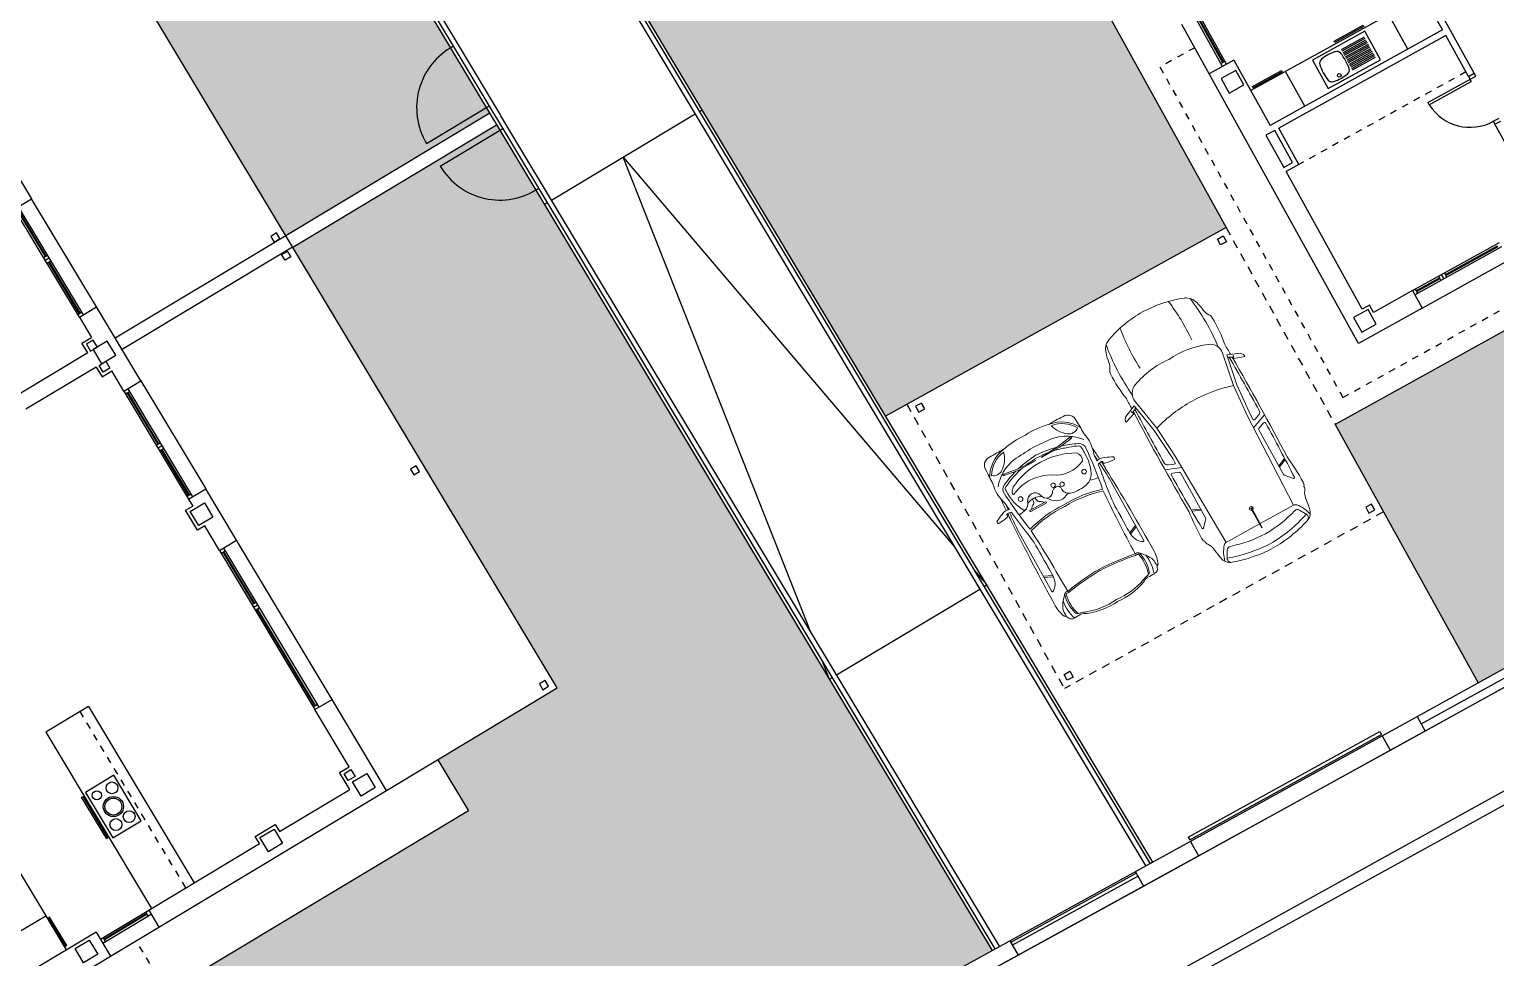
# Model space of a CAD drawing. Header units: millimetres. Extents: x 441061 to 442903, y 4515148 to 4515613.
# Drawn here: x 441629.52 to 441651.63, y 4515528.38 to 4515542.37 of the extents above; entities that cross this region are included whole.
import ezdxf

# ---------------------------------------------------------------- set-up
doc = ezdxf.new("R2010")
doc.units = ezdxf.units.MM
doc.linetypes.add('RAYITAS', pattern=[0.375, 0.25, -0.125])
doc.layers.add('01_cesped', color=7, linetype='Continuous', true_color=0x659a66)
for name, color, linetype in [('01_mono BAJA', 2, 'Continuous'), ('01_piscinas', 254, 'Continuous'), ('01_proyección', 4, 'RAYITAS')]:
    doc.layers.add(name, color=color, linetype=linetype)
doc.layers.add('01_muebles_B', color=254, linetype='Continuous', lineweight=5)

# ---------------------------------------------------------------- blocks, each defined once
blk = doc.blocks.new('A$C6A825EFA')
at = {"layer": '01_mono BAJA', "color": 254}
for p, q in [((0, 12.5, 0), (0, 7.855, 0)), ((14.6, 12.5, 0), (13.1, 12.5, 0)), ((14.6, 12.5, 0), (15.7, 12.5, 0)), ((14.6, 12.2, 0), (14.6, 12.5, 0)), ((15.7, 12.5, 0), (15.7, 7.855, 0)), ((14.6, 12.27, 0), (13.1, 12.27, 0)), ((14.6, 12.2, 0), (13.1, 12.2, 0)), ((14.05, 12.242, 0), (13.15, 12.242, 0)), ((14.05, 12.228, 0), (13.15, 12.228, 0)), ((14.05, 12.27, 0), (14.05, 12.2, 0)), ((14.1, 12.27, 0), (14.1, 12.2, 0)), ((14.15, 12.27, 0), (14.15, 12.2, 0)), ((14.55, 12.242, 0), (14.15, 12.242, 0)), ((14.55, 12.228, 0), (14.15, 12.228, 0)), ((14.55, 12.27, 0), (14.55, 12.2, 0)), ((14.6, 12.2, 0), (15.275, 12.2, 0)), ((15.275, 12.2), (15.275, 12.075)), ((15.325, 12.2, 0), (15.325, 12.125, 0)), ((12.3, 12.075, 0), (12.3, 10.606, 0)), ((15.275, 12.075), (15.4, 12.075)), ((15.325, 12.125, 0), (15.4, 12.125, 0)), ((15.4, 12.075, 0), (15.4, 9.705, 0)), ((12.3, 10.606, 0), (12.2, 10.606, 0)), ((12.3, 10.556, 0), (12.2, 10.556, 0)), ((12.3, 10.556, 0), (12.3, 10.606, 0)), ((13.024, 9.831, 0), (12.2, 9.831, 0)), ((12.2, 9.831, 0), (12.2, 9.781, 0)), ((12.2, 9.781, 0), (12.2, 8.33, 0)), ((12.3, 9.781, 0), (12.2, 9.781, 0)), ((12.3, 9.781, 0), (12.3, 9.872, 0)), ((13.024, 9.872, 0), (12.3, 9.872, 0)), ((12.3, 9.781, 0), (12.3, 9.08, 0)), ((13.024, 9.831, 0), (13.024, 9.872, 0)), ((15.18, 9.705, 0), (15.18, 9.08, 0)), ((15.18, 9.705, 0), (15.4, 9.705, 0)), ((12.3, 9.08, 0), (15.18, 9.08, 0)), ((0.425, 7.855, 0), (0.425, 8.98, 0)), ((1.025, 8.98, 0), (1.025, 8.38, 0)), ((12.3, 8.98, 0), (15.275, 8.98, 0)), ((12.3, 8.98, 0), (12.3, 8.33, 0)), ((12.9, 8.98, 0), (12.9, 8.38, 0)), ((13.338, 8.92, 0), (13.338, 8.43, 0)), ((14.238, 8.92, 0), (13.338, 8.92, 0)), ((13.779, 8.85, 0), (13.383, 8.85, 0)), ((14.238, 8.43, 0), (14.238, 8.92, 0)), ((14.675, 8.98, 0), (14.675, 8.38, 0)), ((15.275, 7.855, 0), (15.275, 8.98, 0)), ((13.779, 8.825, 0), (13.383, 8.825, 0)), ((13.779, 8.8, 0), (13.383, 8.8, 0)), ((13.779, 8.775, 0), (13.383, 8.775, 0)), ((13.779, 8.75, 0), (13.383, 8.75, 0)), ((13.779, 8.725, 0), (13.383, 8.725, 0)), ((13.779, 8.7, 0), (13.383, 8.7, 0)), ((13.779, 8.675, 0), (13.383, 8.675, 0)), ((13.779, 8.65, 0), (13.383, 8.65, 0)), ((13.779, 8.625, 0), (13.383, 8.625, 0)), ((13.338, 8.43, 0), (14.238, 8.43, 0)), ((13.779, 8.6, 0), (13.383, 8.6, 0)), ((13.779, 8.575, 0), (13.383, 8.575, 0)), ((13.779, 8.55, 0), (13.383, 8.55, 0)), ((13.779, 8.525, 0), (13.383, 8.525, 0)), ((13.779, 8.5, 0), (13.383, 8.5, 0)), ((3.4, 8.38, 0), (0.425, 8.38, 0)), ((12.3, 8.38, 0), (15.275, 8.38, 0)), ((0.425, 7.855, 0), (0, 7.855, 0)), ((0, 7.855, 0), (0, 7.005, 0)), ((0.23, 7.855, 0), (0.23, 7.005, 0)), ((0.23, 7.805, 0), (0.3, 7.805, 0)), ((0.258, 7.055, 0), (0.258, 7.805, 0)), ((0.272, 7.055, 0), (0.272, 7.805, 0)), ((0.3, 7.855, 0), (0.3, 7.005, 0)), ((15.275, 7.855, 0), (15.7, 7.855, 0)), ((15.4, 7.855, 0), (15.4, 7.005, 0)), ((15.47, 7.805, 0), (15.4, 7.805, 0)), ((15.428, 7.055, 0), (15.428, 7.805, 0)), ((15.442, 7.055, 0), (15.442, 7.805, 0)), ((15.47, 7.855, 0), (15.47, 7.005, 0)), ((15.7, 7.855, 0), (15.7, 7.005, 0)), ((0.3, 7.005, 0), (0, 7.005, 0)), ((0, 7.005, 0), (0, 3, 0)), ((0.23, 7.055, 0), (0.3, 7.055, 0)), ((0.3, 7.005, 0), (0.3, 5.055, 0)), ((3.4, 6.955, 0), (0.3, 6.955, 0)), ((3.4, 6.205, 0), (3.4, 6.955, 0)), ((3.4, 6.205, 0), (0.3, 6.205, 0)), ((0.3, 4.705, 0), (0.3, 3.47, 0)), ((7.725, 3.47, 0), (7.725, 4.705, 0)), ((7.975, 3.47, 0), (7.975, 4.705, 0)), ((0.3, 3.47, 0), (0.595, 3.47, 0)), ((0.595, 3.47, 0), (0.595, 3.3, 0)), ((7.725, 3.47, 0), (7.555, 3.47, 0)), ((7.555, 3.47, 0), (7.555, 3.3, 0)), ((7.975, 3.47, 0), (8.145, 3.47, 0)), ((8.145, 3.47, 0), (8.145, 3.3, 0)), ((0.595, 3.3, 0), (1.6, 3.3, 0)), ((1.6, 3.3, 0), (1.6, 3, 0)), ((4.4, 3.3, 0), (1.6, 3.3, 0)), ((4.4, 3.23, 0), (1.6, 3.23, 0)), ((1.65, 3.3, 0), (1.65, 3.23, 0)), ((1.65, 3.272, 0), (3.35, 3.272, 0)), ((1.65, 3.258, 0), (3.35, 3.258, 0)), ((3.35, 3.3, 0), (3.35, 3.23, 0)), ((3.4, 3.3, 0), (3.4, 3.23, 0)), ((3.45, 3.3, 0), (3.45, 3.23, 0)), ((4.35, 3.272, 0), (3.45, 3.272, 0)), ((4.35, 3.258, 0), (3.45, 3.258, 0)), ((4.35, 3.3, 0), (4.35, 3.23, 0)), ((4.4, 3.3, 0), (4.4, 3, 0)), ((4.4, 3.3, 0), (4.83, 3.3, 0)), ((5.3, 3.3, 0), (5.18, 3.3, 0)), ((7.2, 3.3, 0), (5.3, 3.3, 0)), ((5.3, 3.3, 0), (5.3, 3, 0)), ((7.2, 3.23, 0), (5.3, 3.23, 0)), ((5.35, 3.3, 0), (5.35, 3.23, 0)), ((5.35, 3.272, 0), (6.15, 3.272, 0)), ((5.35, 3.258, 0), (6.15, 3.258, 0)), ((6.15, 3.3, 0), (6.15, 3.23, 0)), ((6.2, 3.3, 0), (6.2, 3.23, 0)), ((6.25, 3.3, 0), (6.25, 3.23, 0)), ((7.15, 3.272, 0), (6.25, 3.272, 0)), ((7.15, 3.258, 0), (6.25, 3.258, 0)), ((7.15, 3.3, 0), (7.15, 3.23, 0)), ((7.2, 3.3, 0), (7.555, 3.3, 0)), ((7.2, 3.3, 0), (7.2, 3, 0)), ((8.5, 3.3, 0), (8.145, 3.3, 0)), ((8.5, 3.3, 0), (10.4, 3.3, 0)), ((8.5, 3.3, 0), (8.5, 3, 0)), ((8.5, 3.23, 0), (10.4, 3.23, 0)), ((8.55, 3.3, 0), (8.55, 3.23, 0)), ((8.55, 3.272, 0), (9.45, 3.272, 0)), ((8.55, 3.258, 0), (9.45, 3.258, 0)), ((9.45, 3.3, 0), (9.45, 3.23, 0)), ((9.5, 3.3, 0), (9.5, 3.23, 0)), ((9.55, 3.3, 0), (9.55, 3.23, 0)), ((10.35, 3.272, 0), (9.55, 3.272, 0)), ((10.35, 3.258, 0), (9.55, 3.258, 0)), ((10.4, 3.3, 0), (10.4, 3, 0)), ((0, 3, 0), (1.6, 3, 0)), ((0, 3), (0, 0, 0)), ((1.6, 3, 0), (4.4, 3, 0)), ((4.4, 3, 0), (5.3, 3, 0)), ((7.2, 3, 0), (5.3, 3, 0)), ((7.2, 3, 0), (8.5, 3, 0)), ((7.75, 0, 0), (7.75, 3, 0)), ((7.95, 0, 0), (7.95, 3, 0)), ((8.5, 3, 0), (10.4, 3, 0)), ((11.3, 3, 0), (10.4, 3, 0)), ((0, 0, 0), (15.7, 0, 0))]:
    blk.add_line(p, q, dxfattribs=at)
for points in [[(15.325, 12.125), (15.575, 12.125), (15.575, 12.375), (15.325, 12.375), (15.325, 12.125)], [(0.375, 8.005), (0.125, 8.005), (0.125, 8.255), (0.375, 8.255), (0.375, 8.005)], [(15.325, 8.005), (15.575, 8.005), (15.575, 8.255), (15.325, 8.255), (15.325, 8.005)], [(0.375, 4.755), (0.125, 4.755), (0.125, 5.005), (0.375, 5.005), (0.375, 4.755)], [(0.375, 3.125), (0.125, 3.125), (0.125, 3.375), (0.375, 3.375), (0.375, 3.125)], [(5.13, 3.125), (4.88, 3.125), (4.88, 3.375), (5.13, 3.375), (5.13, 3.125)], [(7.725, 3.125), (7.975, 3.125), (7.975, 3.375), (7.725, 3.375), (7.725, 3.125)], [(3.965, 0.2), (3.865, 0.2), (3.865, 0.1), (3.965, 0.1)]]:
    blk.add_lwpolyline(points, close=True, dxfattribs=at)
at = {"layer": '01_mono BAJA', "color": 254, "elevation": 0}
for points in [[(15.4, 9.635), (15.25, 9.635), (15.25, 9.08), (15.4, 9.08)], [(0.478, 8.36), (0.478, 8.34), (0.978, 8.34), (0.978, 8.36)], [(13.813, 8.36), (13.813, 8.34), (13.313, 8.34), (13.313, 8.36)], [(15.222, 8.36), (15.222, 8.34), (14.722, 8.34), (14.722, 8.36)], [(1.513, 6.408), (2.313, 6.408), (2.312, 6.908), (1.512, 6.908)], [(2.28, 6.975), (1.545, 6.975), (1.545, 6.995), (2.28, 6.995)], [(0.425, 3.42), (0.545, 3.42), (0.545, 3.3), (0.425, 3.3)], [(7.605, 3.42), (7.725, 3.42), (7.725, 3.3), (7.605, 3.3)], [(8.095, 3.42), (7.975, 3.42), (7.975, 3.3), (8.095, 3.3)], [(0.19, 0.2), (0.09, 0.2), (0.09, 0.1), (0.19, 0.1)], [(7.64, 0.2), (7.74, 0.2), (7.74, 0.1), (7.64, 0.1)], [(8.06, 0.2), (7.96, 0.2), (7.96, 0.1), (8.06, 0.1)]]:
    blk.add_lwpolyline(points, close=True, dxfattribs=at)
blk.add_lwpolyline([(0.3, 5.055), (0.425, 5.055), (0.425, 4.705), (0.3, 4.705)], dxfattribs=at)
at = {"layer": '01_mono BAJA', "color": 254}
blk.add_lwpolyline([(4.83, 3.3), (4.83, 3.425), (5.18, 3.425), (5.18, 3.3)], dxfattribs=at)
for centre, radius in [((13.996, 8.825, 0), 0.0275), ((1.66, 6.765, 0), 0.089), ((2.185, 6.785, 0), 0.0693), ((1.912, 6.658, 0), 0.152), ((1.912, 6.658, 0), 0.127), ((1.66, 6.531, 0), 0.089), ((2.165, 6.531, 0), 0.089)]:
    blk.add_circle(centre, radius, dxfattribs=at)
for centre, radius, start, end in [((12.3, 9.831, 0), 0.725, 3.2758, 90), ((13.889, 8.794, 0), 0.075, 99.0787, 169.8852), ((13.996, 8.127, 0), 0.75, 80.9213, 99.0787), ((14.102, 8.794, 0), 0.075, 10.1148, 80.9213), ((14.554, 8.675, 0), 0.75, 169.8852, 190.1148), ((13.438, 8.675, 0), 0.75, 349.8852, 10.1148), ((13.889, 8.557, 0), 0.075, 190.1148, 260.9213), ((13.996, 9.223, 0), 0.75, 260.9213, 279.0787), ((14.102, 8.557, 0), 0.075, 279.0787, 349.8852)]:
    blk.add_arc(centre, radius, start, end, dxfattribs=at)
at = {"layer": '01_proyección', "color": 120, "ltscale": 0.25}
for p, q in [((12.3, 9.705, 0), (15.18, 9.705, 0)), ((3.4, 6.355, 0), (0.3, 6.355, 0))]:
    blk.add_line(p, q, dxfattribs=at)
at = {"layer": '01_proyección', "color": 120, "ltscale": 0.25, "elevation": 0}
blk.add_lwpolyline([(15.7, 7.405), (16.3, 7.405), (16.3, 13.1), (-0.6, 13.1), (-0.6, 7.405), (0, 7.405)], dxfattribs=at)
blk = doc.blocks.new('A$C0D711DC8')
at = {"layer": '01_muebles_B', "color": 254}
for p, q in [((10.733, 9.894), (9.764, 9.894)), ((10.493, 9.894), (10.545, 9.776)), ((10.515, 9.894), (10.567, 9.778)), ((9.004, 9.693), (9.038, 9.48)), ((9.056, 9.495), (9.026, 9.699)), ((9.038, 9.48), (9.054, 9.218)), ((9.056, 9.218), (9.056, 9.495)), ((9.038, 8.865), (9.054, 9.127)), ((9.054, 9.218), (9.056, 9.218)), ((9.054, 9.127), (9.056, 9.127)), ((9.056, 9.127), (9.056, 8.851)), ((9.004, 8.652), (9.038, 8.865)), ((9.056, 8.851), (9.026, 8.647)), ((9.546, 8.878), (9.495, 8.871)), ((9.614, 8.734), (9.614, 8.97)), ((9.634, 8.734), (9.634, 8.97)), ((9.546, 8.827), (9.494, 8.834)), ((10.733, 8.452), (9.764, 8.452)), ((10.493, 8.452), (10.545, 8.569)), ((10.515, 8.452), (10.567, 8.567))]:
    blk.add_line(p, q, dxfattribs=at)
for centre, radius in [((9.014, 9.701), 0.0121), ((9.51, 9.635), 0.0319), ((9.514, 9.288), 0.0297), ((9.466, 9.173), 0.0297), ((9.014, 8.645), 0.0121), ((9.417, 8.691), 0.0319)]:
    blk.add_circle(centre, radius, dxfattribs=at)
for centre, radius, start, end in [((10.167, 9.714), 0.738, 149.7434, 158.9846), ((9.544, 10.069), 0.023, 23.336, 131.4157), ((8.51, 10.147), 1.058, 348.7131, 356.2571), ((8.829, 9.758), 0.121, 83.4929, 184.381), ((9.185, 9.462), 0.48, 118.4979, 171.6974), ((9.122, 5.315), 4.571, 90.9016, 93.5003), ((9.178, 9.352), 0.549, 69.8978, 103.4423), ((9.94, 2.874), 7.047, 93.9115, 95.3212), ((8.751, 3.271), 6.625, 83.7996, 84.6711), ((10.975, -10.424), 20.353, 94.2603, 94.5093), ((9.619, 9.904), 0.16, 152.3452, 197.1649), ((9.518, 9.909), 0.0131, 69.95, 178.3297), ((9.777, 9.927), 0.273, 183.7214, 196.1025), ((9.94, 2.874), 7.047, 92.7044, 93.5361), ((10.975, -10.424), 20.353, 93.4112, 94.1277), ((8.751, 3.271), 6.625, 80.1778, 83.3742), ((9.525, 9.945), 0.0232, 265.4824, 347.7447), ((10.995, -17.873), 27.82, 90.1403, 92.8584), ((10.573, 9.974), 0.192, 294.6989, 323.0283), ((10.691, 9.894), 0.0501, 315.174, 347.3096), ((10.732, 9.885), 0.00831, 343.0311, 79.2932), ((11.29, 9.332), 0.611, 121.0895, 136.7388), ((10.906, 9.364), 0.584, 69.532, 87.9675), ((11.059, 9.742), 0.141, 86.8457, 126.696), ((11.101, 8.862), 1.022, 88.2888, 91.9327), ((11.185, 9.948), 0.0842, 206.7402, 257.6517), ((11.135, 9.81), 0.0644, 351.2386, 60.1485), ((10.942, 9.629), 2.236, 176.9311, 182.7066), ((9.142, 9.497), 0.403, 119.7279, 173.0139), ((8.653, 9.896), 0.361, 284.3027, 324.7225), ((9.503, 9.367), 0.611, 128.6532, 169.9617), ((8.847, 9.764), 0.126, 322.6544, 41.1658), ((10.509, 9.106), 1.518, 154.798, 163.8884), ((9.975, 9.34), 0.903, 155.1761, 164.735), ((10.144, 9.165), 1.038, 151.121, 207.6483), ((9.226, 9.718), 0.0964, 77.7254, 158.9302), ((9.211, 9.707), 0.057, 88.7397, 167.4182), ((9.265, 9.038), 0.727, 86.5634, 94.2004), ((9.314, 9.595), 0.107, 57.3841, 137.6524), ((8.819, 3.701), 6.126, 80.3818, 85.9978), ((9.306, 9.064), 0.701, 67.8757, 89.7559), ((8.958, 9.487), 0.459, 324.9496, 25.463), ((9.473, 9.516), 0.219, 7.735, 63.719), ((9.165, 9.803), 0.511, 341.8582, 355.871), ((11.471, 9.253), 1.7, 163.325, 182.6992), ((11.496, 9.248), 1.7, 163.325, 182.5468), ((12.246, 53.159), 43.488, 266.8642, 267.4858), ((10.175, 11.66), 1.884, 261.0449, 273.0528), ((10.459, 15.409), 5.634, 268.1287, 270.8789), ((12.021, 70.959), 61.269, 268.42618, 268.89057), ((10.529, 10.11), 0.334, 272.7892, 291.8342), ((14.417, 9.048), 3.64, 169.6671, 178.0415), ((14.417, 9.048), 3.62, 169.6671, 178.0415), ((10.894, 9.715), 0.0607, 143.7564, 193.2967), ((10.991, 9.25), 0.526, 73.7001, 105.481), ((10.903, 9.711), 0.0495, 146.1855, 196.1005), ((10.991, 9.25), 0.505, 69.1925, 104.8598), ((11.01, 9.2), 0.627, 72.4585, 97.9913), ((11.113, 9.698), 0.062, 14.8998, 65.8723), ((11.473, 9.762), 0.303, 189.085, 205.7225), ((10.241, 9.772), 0.959, 355.5054, 1.6982), ((11.352, 9.713), 0.156, 186.0058, 219.1392), ((9.808, 9.261), 1.13, 166.1566, 184.4621), ((17.649, 8.764), 8.777, 175.3636, 177.3327), ((10.509, 9.106), 1.518, 165.717, 177.48), ((10.25, 9.166), 1.218, 160.2257, 168.6391), ((9.185, 9.47), 0.511, 343.3936, 8.525), ((10.256, 9.278), 1.007, 354.015, 20.5105), ((10.287, 9.262), 1.007, 354.9224, 20.5105), ((10.25, 9.166), 1.218, 171.2453, 188.5682), ((9.552, 9.202), 0.047, 86.7847, 183.1724), ((9.566, 9.362), 0.114, 263.9035, 340.5155), ((9.771, 9.295), 0.101, 164.9008, 216.3288), ((9.808, 9.085), 1.13, 175.5379, 193.8434), ((17.649, 9.581), 8.777, 182.6673, 184.6364), ((10.509, 9.239), 1.518, 182.52, 194.283), ((9.904, 8.914), 0.65, 151.4841, 196.6746), ((9.6, 9.197), 0.0954, 178.5946, 241.3055), ((9.498, 9.044), 0.0889, 349.0142, 50.9794), ((9.424, 9.265), 0.296, 301.9645, 328.2937), ((9.538, 9.188), 0.158, 330.3363, 17.3801), ((11.471, 9.093), 1.7, 177.3008, 196.675), ((11.496, 9.097), 1.7, 177.4532, 196.675), ((14.417, 9.297), 3.64, 181.9585, 190.3329), ((14.417, 9.297), 3.62, 181.9585, 190.3329), ((10.256, 9.068), 1.007, 339.4895, 5.985), ((10.287, 9.084), 1.007, 339.4895, 5.0776), ((9.503, 8.978), 0.611, 190.0383, 231.3468), ((10.25, 9.166), 1.218, 191.3609, 207.4845), ((9.528, 8.859), 0.101, 101.4545, 181.9236), ((9.525, 8.854), 0.0985, 178.6673, 249.1293), ((9.686, 8.849), 0.193, 142.3155, 213.2169), ((9.492, 9.055), 0.098, 279.5997, 343.5492), ((9.543, 8.902), 0.0241, 275.7304, 333.0283), ((9.665, 8.855), 0.106, 119.0162, 160.5033), ((9.624, 8.97), 0.0104, 0, 180), ((10.942, 8.716), 2.236, 177.2934, 183.0689), ((9.185, 8.884), 0.48, 188.3026, 241.5021), ((9.142, 8.849), 0.403, 186.9861, 240.2721), ((8.653, 8.449), 0.361, 35.2775, 75.6973), ((8.847, 8.581), 0.126, 318.8342, 37.3456), ((10.509, 9.239), 1.518, 196.1116, 205.202), ((9.25, 9.243), 0.672, 267.6901, 298.2478), ((9.346, 8.77), 0.149, 215.4424, 244.8998), ((9.507, 8.785), 0.232, 194.2372, 212.2618), ((9.285, 8.645), 0.0299, 337.3586, 32.1758), ((9.426, 8.595), 0.178, 39.093, 68.893), ((9.543, 8.803), 0.0241, 26.9717, 84.2696), ((9.665, 8.849), 0.106, 199.4967, 240.9838), ((9.532, 8.677), 0.0451, 325.113, 43.0643), ((9.161, 8.546), 0.436, 2.9924, 17.9381), ((9.624, 8.734), 0.0104, 180, 0), ((12.021, -52.613), 61.269, 91.10943, 91.57382), ((10.894, 8.63), 0.0607, 166.7033, 216.2436), ((10.903, 8.634), 0.0495, 163.8995, 213.8145), ((11.473, 8.583), 0.303, 154.2775, 170.915), ((11.352, 8.632), 0.156, 140.8608, 173.9942), ((10.241, 8.573), 0.959, 358.3018, 4.4946), ((8.829, 8.587), 0.121, 175.619, 276.5071), ((9.122, 13.031), 4.571, 266.4997, 269.0984), ((9.178, 8.993), 0.549, 256.5577, 290.1022), ((9.226, 8.628), 0.0964, 201.0698, 282.2746), ((9.215, 8.619), 0.0486, 198.7488, 279.3616), ((8.819, 14.644), 6.126, 274.0022, 279.6182), ((9.299, 8.649), 0.0212, 220.8304, 310.3789), ((9.94, 15.472), 7.047, 264.6788, 266.0885), ((8.751, 15.074), 6.625, 275.3289, 276.2004), ((10.975, 28.769), 20.353, 265.4907, 265.7397), ((9.619, 8.441), 0.16, 162.8351, 207.6548), ((9.777, 8.418), 0.273, 163.8975, 176.2786), ((10.975, 28.769), 20.353, 265.8723, 266.5888), ((8.751, 15.074), 6.625, 276.6258, 279.8222), ((12.246, -34.814), 43.488, 92.5142, 93.1358), ((10.175, 6.685), 1.884, 86.9472, 98.9551), ((10.459, 2.936), 5.634, 89.1211, 91.8713), ((10.529, 8.236), 0.334, 68.1658, 87.2108), ((10.573, 8.372), 0.192, 36.9717, 65.3011), ((10.691, 8.451), 0.0501, 12.6904, 44.826), ((10.732, 8.46), 0.00831, 280.7068, 16.9689), ((11.29, 9.013), 0.611, 223.2612, 238.9105), ((10.991, 9.095), 0.526, 254.519, 286.2999), ((10.991, 9.095), 0.505, 255.1402, 290.8075), ((11.01, 9.145), 0.627, 262.0087, 287.5415), ((11.059, 8.603), 0.141, 233.304, 273.1543), ((11.101, 9.484), 1.022, 268.0673, 271.7112), ((11.185, 8.397), 0.0842, 102.3483, 153.2598), ((11.113, 8.647), 0.062, 294.1277, 345.1002), ((11.135, 8.535), 0.0644, 299.8515, 8.7614), ((10.167, 8.631), 0.738, 201.0154, 210.2566), ((9.518, 8.436), 0.0131, 181.6703, 290.05), ((9.94, 15.472), 7.047, 266.4639, 267.2956), ((9.525, 8.401), 0.0232, 12.2553, 94.5176), ((9.544, 8.277), 0.023, 228.5843, 336.664), ((8.51, 8.199), 1.058, 3.7429, 11.2869), ((10.995, 36.219), 27.82, 267.1416, 269.8597), ((10.906, 8.982), 0.584, 272.0325, 290.468)]:
    blk.add_arc(centre, radius, start, end, dxfattribs=at)
blk = doc.blocks.new('A$C392252A0')
at = {"layer": '01_muebles_B', "color": 254}
for p, q in [((10.715, 8.129), (10.705, 8.127)), ((10.705, 8.127), (10.752, 7.979)), ((10.738, 8.124), (10.715, 8.129)), ((10.775, 8.091), (10.738, 8.124)), ((10.846, 7.92), (10.775, 8.091)), ((8.605, 7.917), (8.455, 7.893)), ((9.019, 7.811), (8.92, 7.9)), ((9.201, 7.926), (9.149, 7.807)), ((9.219, 7.928), (9.166, 7.807)), ((9.784, 7.911), (9.748, 7.818)), ((9.876, 7.976), (9.791, 7.758)), ((9.913, 7.908), (9.882, 7.828)), ((10.418, 7.844), (9.958, 7.808)), ((10.418, 7.844), (10.846, 7.92)), ((10.43, 7.798), (10.894, 7.881)), ((10.752, 7.979), (10.798, 7.995)), ((10.773, 7.987), (10.809, 7.914)), ((8.499, 7.763), (8.397, 7.82)), ((8.599, 7.726), (9.971, 7.763)), ((8.599, 7.725), (8.599, 7.201)), ((9.731, 7.807), (9.031, 7.807)), ((9.898, 7.807), (9.958, 7.808)), ((10.43, 7.798), (9.971, 7.763)), ((8.839, 7.203), (8.537, 7.2)), ((8.537, 7.2), (8.537, 7.193)), ((8.839, 7.19), (8.537, 7.193)), ((8.599, 6.669), (8.599, 7.193)), ((8.599, 6.668), (9.971, 6.631)), ((9.876, 6.418), (9.791, 6.636)), ((8.499, 6.631), (8.397, 6.573)), ((8.605, 6.476), (8.455, 6.5)), ((9.019, 6.582), (8.92, 6.494)), ((9.731, 6.587), (9.031, 6.587)), ((9.201, 6.468), (9.149, 6.587)), ((9.219, 6.466), (9.166, 6.587)), ((9.784, 6.482), (9.748, 6.576)), ((9.913, 6.486), (9.882, 6.565)), ((9.898, 6.587), (9.958, 6.585)), ((10.418, 6.55), (9.958, 6.585)), ((10.43, 6.596), (9.971, 6.631)), ((10.418, 6.55), (10.846, 6.473)), ((10.43, 6.596), (10.894, 6.512)), ((10.773, 6.407), (10.809, 6.48)), ((10.846, 6.473), (10.775, 6.303)), ((10.705, 6.267), (10.752, 6.414)), ((10.715, 6.265), (10.705, 6.267)), ((10.738, 6.27), (10.715, 6.265)), ((10.775, 6.303), (10.738, 6.27)), ((10.752, 6.414), (10.798, 6.398))]:
    blk.add_line(p, q, dxfattribs=at)
for centre, radius, start, end in [((8.474, 7.733), 0.162, 96.7804, 161.7197), ((8.295, 7.436), 0.435, 49.0196, 78.8841), ((8.586, 8.093), 0.177, 275.9895, 308.6871), ((8.751, 7.888), 0.086, 87.4739, 128.6871), ((8.808, 7.907), 0.086, 87.4739, 128.6871), ((8.809, 4.809), 3.183, 82.5975, 89.9397), ((8.929, 7.908), 0.0124, 91.7937, 220.4777), ((10.022, -29.576), 37.513, 90.3882, 91.6701), ((10.099, -28.508), 36.485, 88.9288, 91.3819), ((9.768, 7.918), 0.0177, 338.7209, 90.3882), ((9.963, 7.889), 0.0531, 90.2143, 158.7209), ((10.099, -28.508), 36.45, 88.8997, 90.2143), ((10.099, -28.508), 36.485, 88.6181, 88.8592), ((10.925, 7.707), 0.177, 21.0532, 100.1701), ((11.3, 6.178), 1.816, 87.2886, 100.1742), ((11.313, 4.914), 2.974, 81.2806, 96.1737), ((11.389, 7.907), 0.086, 51.3129, 92.5261), ((11.554, 8.112), 0.177, 231.3129, 264.0105), ((11.467, 7.285), 0.654, 72.0531, 84.0105), ((11.619, 7.711), 0.203, 22.7994, 75.9629), ((10.216, 7.155), 1.997, 161.6598, 178.7983), ((10.242, 7.158), 1.952, 160.298, 178.865), ((8.375, 7.769), 0.0561, 66.6468, 164.8738), ((10.276, 7.152), 1.836, 162.6109, 178.6018), ((8.473, 7.717), 0.0531, 342.7058, 60.706), ((8.545, 7.725), 0.0531, 0, 49.0196), ((9.031, 7.824), 0.0177, 228.3547, 270), ((9.731, 7.824), 0.0177, 270, 338.7209), ((9.897, 7.823), 0.0159, 158.7209, 271.5074), ((8.43, 7.197), 2.089, 0, 16.7318), ((9.874, 7.302), 1.304, 355.3559, 21.0532), ((10.262, 7.197), 1.654, 0, 21.006), ((11.437, 4.633), 2.974, 81.5863, 93.456), ((10.216, 7.239), 1.997, 181.2017, 198.3402), ((10.242, 7.236), 1.952, 181.135, 199.702), ((10.276, 7.242), 1.836, 181.3982, 197.3891), ((8.839, 7.197), 0.0267, 193.7603, 166.2397), ((8.839, 7.197), 0.00662, 270, 90), ((8.43, 7.197), 2.089, 343.2682, 0), ((9.874, 7.091), 1.304, 338.9468, 4.6441), ((10.262, 7.197), 1.654, 338.994, 0), ((8.473, 6.677), 0.0531, 299.294, 17.2942), ((8.545, 6.669), 0.0531, 310.9804, 0), ((11.437, 9.761), 2.974, 266.544, 278.4137), ((8.474, 6.661), 0.162, 198.2803, 263.2196), ((8.375, 6.625), 0.0561, 195.1262, 293.3532), ((8.295, 6.957), 0.435, 281.1159, 310.9804), ((8.586, 6.3), 0.177, 51.3129, 84.0105), ((8.751, 6.506), 0.086, 231.3129, 272.5261), ((8.929, 6.486), 0.0124, 139.5223, 268.2063), ((10.022, 43.97), 37.513, 268.3299, 269.6118), ((9.031, 6.569), 0.0177, 90, 131.6453), ((9.731, 6.569), 0.0177, 21.2791, 90), ((9.768, 6.476), 0.0177, 269.6118, 21.2791), ((9.897, 6.571), 0.0159, 88.4926, 201.2791), ((9.963, 6.505), 0.0531, 201.2791, 269.7857), ((10.099, 42.902), 36.45, 269.7857, 271.1003), ((10.925, 6.686), 0.177, 259.8299, 338.9468), ((11.313, 9.479), 2.974, 263.8263, 278.7194), ((11.554, 6.282), 0.177, 95.9895, 128.6871), ((11.467, 7.108), 0.654, 275.9895, 287.9469), ((11.619, 6.682), 0.203, 284.0371, 337.2006), ((8.808, 6.487), 0.086, 231.3129, 272.5261), ((8.809, 9.584), 3.183, 270.0603, 277.4025), ((10.099, 42.902), 36.485, 268.6181, 271.0712), ((10.099, 42.902), 36.485, 271.1408, 271.3819), ((11.3, 8.215), 1.816, 259.8258, 272.7114), ((11.389, 6.487), 0.086, 267.4739, 308.6871)]:
    blk.add_arc(centre, radius, start, end, dxfattribs=at)

msp = doc.modelspace()

# ---------------------------------------------------------------- hatches: boundary and pattern name
at = {"layer": '01_cesped', "true_color": 0xc1d7c2}
h = msp.add_hatch(color=9, dxfattribs=at)
h.dxf.hatch_style = 1
h.paths.add_polyline_path([(441647.561, 4515539.385), (441643.733, 4515546.3), (441644.52, 4515546.736), (441643.504, 4515548.577), (441650.26, 4515552.318), (441648.804, 4515554.946), (441647.418, 4515554.178), (441645.402, 4515553.061), (441643.223, 4515551.853), (441641.075, 4515550.662), (441638.596, 4515549.289), (441635.742, 4515547.707), (441639.269, 4515541.816), (441642.428, 4515536.543)])
h = msp.add_hatch(color=9, dxfattribs=at)
h.dxf.hatch_style = 1
h.paths.add_polyline_path([(441617.683, 4515545.977), (441629.295, 4515553.038), (441633.881, 4515545.399), (441636.459, 4515541.106), (441633.385, 4515539.26), (441629.395, 4515545.904), (441627.595, 4515544.823), (441627.132, 4515545.595), (441620.355, 4515541.526)])
h = msp.add_hatch(color=9, dxfattribs=at)
h.dxf.hatch_style = 1
h.paths.add_polyline_path([(441631.939, 4515528.069), (441634.772, 4515523.35), (441644.036, 4515528.486), (441636.562, 4515540.934), (441633.488, 4515539.088), (441637.477, 4515532.444), (441635.676, 4515531.363), (441636.14, 4515530.591)])
h = msp.add_hatch(color=9, dxfattribs=at)
h.dxf.hatch_style = 1
h.paths.add_polyline_path([(441649.206, 4515536.414), (441653.012, 4515538.521), (441655.167, 4515534.628), (441651.362, 4515532.521)])

# ---------------------------------------------------------------- linework, layer by layer
at = {"layer": '01_piscinas'}
for p, q in [((441629.268, 4515553.082), (441636.51, 4515541.02)), ((441646.457, 4515529.818), (441635.74, 4515547.706)), ((441643.733, 4515546.3), (441647.561, 4515539.385)), ((441636.459, 4515541.106, 0), (441633.385, 4515539.26, 0)), ((441635.507, 4515540.651), (441636.452, 4515541.218)), ((441637.391, 4515539.799), (441639.557, 4515541.096)), ((441639.621, 4515541.135), (441639.662, 4515541.16)), ((441633.488, 4515539.088, 0), (441636.562, 4515540.934, 0)), ((441635.713, 4515540.308), (441636.658, 4515540.875)), ((441636.51, 4515541.02), (441636.519, 4515541.005)), ((441636.519, 4515541.005), (441636.51, 4515541.02)), ((441636.519, 4515541.005), (441644.036, 4515528.486)), ((441641.297, 4515533.294), (441638.472, 4515540.446)), ((441638.472, 4515540.446), (441643.467, 4515534.57)), ((441637.281, 4515539.733), (441637.327, 4515539.76)), ((441647.561, 4515539.385), (441642.428, 4515536.543)), ((441653.012, 4515538.521), (441649.206, 4515536.414)), ((441658.593, 4515536.524), (441650.167, 4515531.859)), ((441649.206, 4515536.414), (441651.362, 4515532.52)), ((441658.714, 4515536.306), (441650.288, 4515531.641)), ((441643.763, 4515534.221), (441643.954, 4515533.997)), ((441650.504, 4515531.901), (441655.054, 4515534.42)), ((441643.912, 4515533.972), (441643.954, 4515533.997)), ((441641.689, 4515532.64), (441643.848, 4515533.933)), ((441641.581, 4515532.575), (441641.465, 4515532.868)), ((441641.581, 4515532.575), (441641.625, 4515532.602)), ((441650.443, 4515532.012), (441650.564, 4515531.793)), ((441650.167, 4515531.859), (441646.457, 4515529.818)), ((441646.99, 4515530.197), (441649.882, 4515531.788)), ((441649.882, 4515531.788), (441649.906, 4515531.744)), ((441650.288, 4515531.641), (441646.586, 4515529.604)), ((441647.014, 4515530.153), (441649.906, 4515531.744)), ((441649.917, 4515531.723), (441650.038, 4515531.504)), ((441635.676, 4515531.363), (441636.14, 4515530.591)), ((441636.14, 4515530.591), (441631.939, 4515528.069)), ((441646.99, 4515530.197), (441647.014, 4515530.153)), ((441647.026, 4515530.131), (441647.147, 4515529.912)), ((441646.457, 4515529.818), (441642.749, 4515527.778)), ((441646.586, 4515529.604), (441644.164, 4515528.272)), ((441644.311, 4515528.609), (441646.206, 4515529.652)), ((441644.337, 4515528.566), (441646.23, 4515529.608)), ((441646.194, 4515529.674), (441646.315, 4515529.455)), ((441644.299, 4515528.631), (441644.427, 4515528.416))]:
    msp.add_line(p, q, dxfattribs=at)
for points in [[(441644.081, 4515528.511), (441636.564, 4515541.032), (441636.555, 4515541.046), (441629.312, 4515553.109), (441629.275, 4515553.172), (441622.026, 4515565.246), (441622.025, 4515565.246), (441614.793, 4515577.292), (441608.78, 4515587.307)], [(441644.145, 4515528.55), (441636.628, 4515541.07), (441636.619, 4515541.085), (441629.377, 4515553.148), (441629.339, 4515553.211), (441622.051, 4515565.349), (441622.051, 4515565.349), (441614.858, 4515577.33), (441608.854, 4515587.329)]]:
    msp.add_lwpolyline(points, dxfattribs=at)
for points in [[(441723.299, 4515584.322, 0.016487), (441719.438, 4515583.992, 0.014757), (441712, 4515582.885, 0.006475), (441706.223, 4515581.582, 0.008166), (441698.99, 4515579.727, 0.021654), (441689.87, 4515576.612, 0.020322), (441681.587, 4515572.981, 0.00713), (441676.028, 4515570.121, 0.000222), (441675.856, 4515570.029), (441674.567, 4515569.33), (441673.278, 4515568.631, 0.002681), (441671.226, 4515567.485), (441664.324, 4515563.666), (441661.709, 4515562.223), (441653.795, 4515557.855), (441648.852, 4515555.116), (441635.682, 4515547.817), (441635.568, 4515547.753), (441646.35, 4515529.756)], [(441723.297, 4515584.247, 0.016462), (441719.447, 4515583.918, 0.014755), (441712.014, 4515582.812, 0.006474), (441706.241, 4515581.509, 0.008165), (441699.01, 4515579.655, 0.021653), (441689.898, 4515576.542, 0.020322), (441681.62, 4515572.914, 0.00713), (441676.063, 4515570.055, 0.000222), (441675.892, 4515569.963), (441674.603, 4515569.264), (441673.314, 4515568.565, 0.002681), (441671.262, 4515567.419), (441664.36, 4515563.6), (441661.745, 4515562.157), (441653.831, 4515557.79), (441648.888, 4515555.05), (441635.719, 4515547.751), (441635.672, 4515547.725), (441646.415, 4515529.795)], [(441675.346, 4515543.723), (441663.565, 4515537.246), (441659.587, 4515535.054), (441655.623, 4515532.816), (441651.197, 4515530.372), (441643.227, 4515525.985), (441642.32, 4515525.515), (441638.831, 4515523.545), (441637.034, 4515522.548), (441631.706, 4515519.627, -0.121125), (441627.785, 4515518.494, -0.140664), (441623.757, 4515519.254, -0.142395), (441620.042, 4515522.7), (441618.799, 4515524.807), (441616.765, 4515528.251), (441613.669, 4515533.282), (441608.932, 4515541.201), (441604.304, 4515548.867), (441603.801, 4515549.779), (441599.134, 4515557.544)], [(441601.081, 4515557.259), (441605.316, 4515550.219), (441610.102, 4515542.238), (441615.118, 4515533.848), (441618.185, 4515528.795), (441620.224, 4515525.393), (441620.979, 4515524.135, 0.146839), (441624.099, 4515520.827, 0.183488), (441628.973, 4515520.19, 0.071368), (441631.274, 4515521.097), (441631.576, 4515521.261), (441635.859, 4515523.676), (441642.87, 4515527.56), (441650.288, 4515531.641), (441658.714, 4515536.306), (441664.069, 4515539.274), (441674.592, 4515545.081)], [(441627.768, 4515518.674, 0.118442), (441631.617, 4515519.754), (441636.923, 4515522.684), (441638.769, 4515523.685), (441639.618, 4515524.155), (441642.244, 4515525.628), (441643.143, 4515526.129), (441651.125, 4515530.547), (441655.525, 4515532.968), (441656.429, 4515533.446), (441659.524, 4515535.182), (441663.528, 4515537.383), (441664.442, 4515537.896), (441675.26, 4515543.88)]]:
    msp.add_lwpolyline(points, format="xyb", dxfattribs=at)
for points in [[(441647.478, 4515539.122), (441647.43, 4515539.209), (441647.517, 4515539.258), (441647.566, 4515539.17)], [(441643.017, 4515536.651), (441642.968, 4515536.739), (441642.881, 4515536.69), (441642.929, 4515536.603)], [(441649.668, 4515535.167), (441649.716, 4515535.08), (441649.804, 4515535.128), (441649.755, 4515535.216)], [(441645.206, 4515532.697), (441645.254, 4515532.609), (441645.167, 4515532.561), (441645.118, 4515532.649)]]:
    msp.add_lwpolyline(points, close=True, dxfattribs=at)
for centre, start, end in [((441636.407, 4515541.191), 118.1591, 210.9802), ((441636.613, 4515540.848), 210.9802, 303.8014)]:
    msp.add_arc(centre, 1.05, start, end, dxfattribs=at)
at = {"layer": '01_proyección', "color": 120, "linetype": 'RAYITAS', "ltscale": 0.5}
for p, q in [((441647.561, 4515539.385), (441649.206, 4515536.414)), ((441642.75, 4515536.721), (441645.123, 4515532.434)), ((441649.935, 4515535.098), (441645.123, 4515532.434))]:
    msp.add_line(p, q, dxfattribs=at)

# ---------------------------------------------------------------- block references
at = {"layer": '01_mono BAJA'}
for p, rotation in [((441657.238, 4515556.178, 0), 208.9708206629034), ((441637.477, 4515532.444, 0), 120.9802402672481)]:
    msp.add_blockref('A$C6A825EFA', p, dxfattribs=dict(at, rotation=rotation))
at = {"layer": '01_piscinas', "xscale": 1.1, "yscale": 1.1, "zscale": 1.1}
for name, p, rotation in [('A$C392252A0', (441659.577, 4515530.476), 118.9585965196107), ('A$C0D711DC8', (441631.083, 4515539.726), 298.9585965196106)]:
    msp.add_blockref(name, p, dxfattribs=dict(at, rotation=rotation))

doc.saveas('drawing.dxf')
